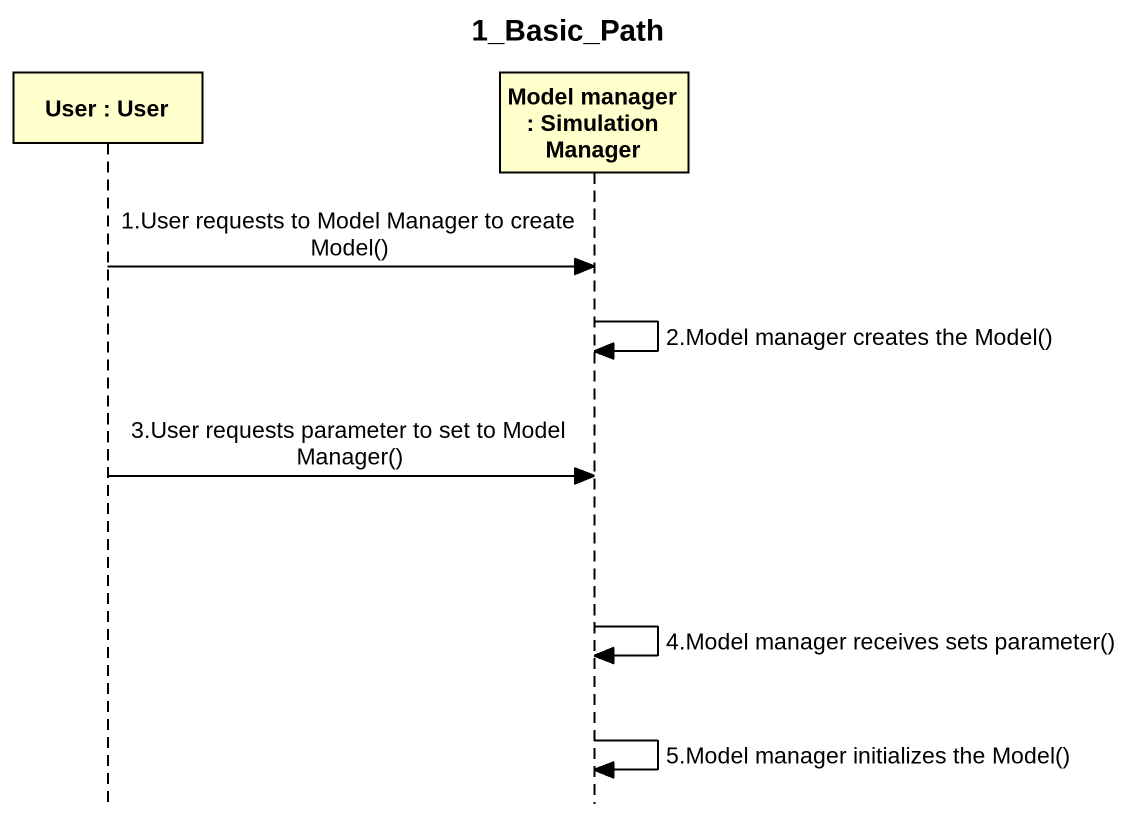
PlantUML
@startuml
title 1_Basic_Path
hide footbox
participant "User : User" as User
participant "Model manager : Simulation Manager" as Model_manager

User -> Model_manager : 1.User requests to Model Manager to create Model()
Model_manager -> Model_manager : 2.Model manager creates the Model()
User -> Model_manager : 3.User requests parameter to set to Model Manager()
Model_manager -> Model_manager : 4.Model manager receives sets parameter()
Model_manager -> Model_manager : 5.Model manager initializes the Model()
@enduml
